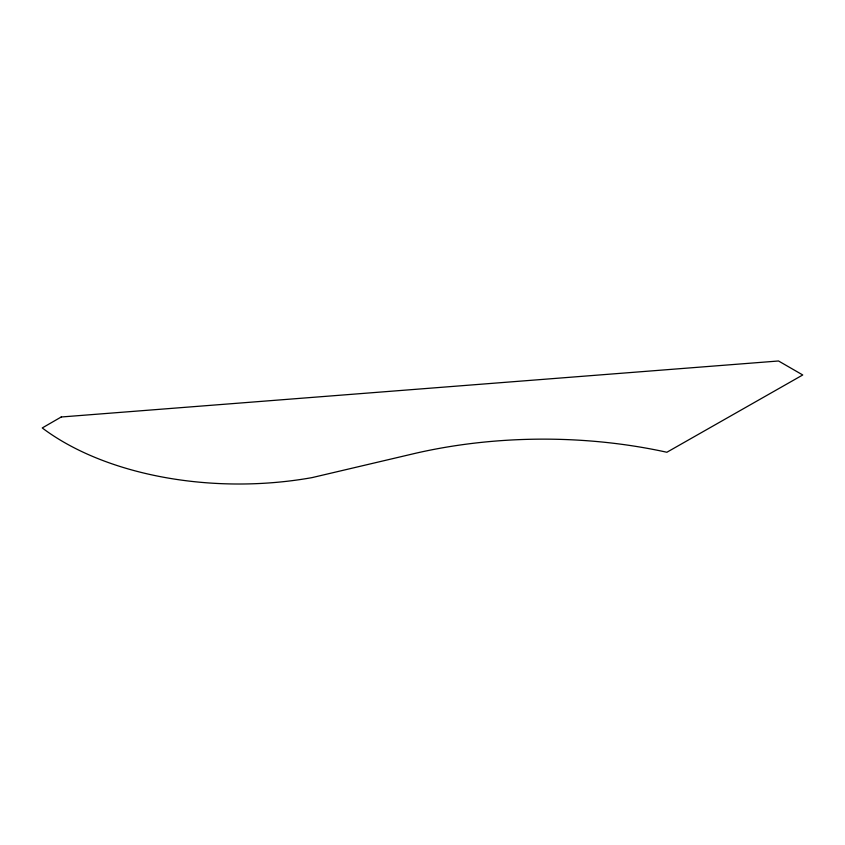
<?xml version="1.0" encoding="UTF-8"?>
<svg xmlns="http://www.w3.org/2000/svg" width="845" height="845" viewBox="0 0 845 845"><rect width="100%" height="100%" fill="white"/><g stroke="black" fill="none" stroke-linecap="round" stroke-linejoin="round"><path stroke-width="1.27" d="M61.22 416.997L42.25 427.95A247.532 142.911 0 0 0 312.048 477.615L416.099 453.142A346.545 200.075 0 0 1 666.874 452.255L802.75 374.969L778.53 360.984L61.22 416.997"/></g></svg>
